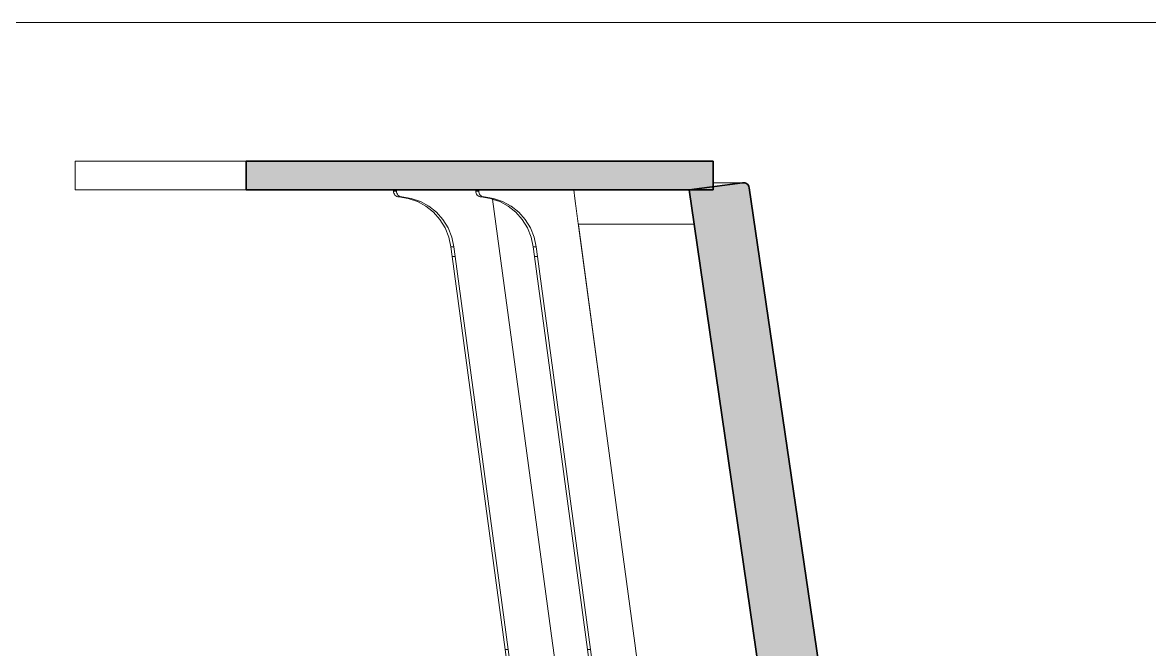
# Model space of a CAD drawing. Header units: millimetres. Extents: x -46169 to 135069, y -86316 to 18123.
# Drawn here: x 115291 to 116265, y -77973 to -77430 of the extents above; entities that cross this region are included whole.
import ezdxf

# ---------------------------------------------------------------- set-up
doc = ezdxf.new("R2010")
doc.units = ezdxf.units.MM
doc.header["$MEASUREMENT"] = 0
doc.linetypes.add('Wipeout_Contour', pattern=[1000, 0, -1000])
doc.layers.add('0_Pen_No__85', color=8, linetype='Continuous', lineweight=20)
doc.layers.add('New_A-35-M_FFE_Fixed_Pen_No__93', color=8, linetype='Continuous', lineweight=13)
doc.layers.add('New_A-35-M_FFE_Fixed', color=7, linetype='Continuous')
doc.layers.add('New_A-35-M_FFE_Fixed_Pen_No__104', color=7, linetype='Continuous', lineweight=15, true_color=0xa6a6a6)
doc.layers.add('New_A-35-M_FFE_Fixed_Pen_No__44', color=7, linetype='Continuous', lineweight=35, true_color=0x444444)

# ---------------------------------------------------------------- blocks, each defined once
blk = doc.blocks.new('Section Elem_96_3', base_point=(188935.42, -81480.18))
at = {"color": 254, "linetype": 'Wipeout_Contour', "lineweight": 0, "ltscale": 556208.299002}
blk.add_wipeout([(115336.3, -77575.01), (115484.28, -77575.01), (115484.28, -77550.01), (115336.3, -77550.01)], dxfattribs=at).dxf.layer = 'New_A-35-M_FFE_Fixed'
at = {"color": 254, "linetype": 'Wipeout_Contour', "lineweight": 0, "ltscale": 557852.434453}
blk.add_wipeout([(115888.03, -77568.79), (115913.47, -77568.79), (115914.48, -77568.75), (115888.03, -77568.75)], dxfattribs=at).dxf.layer = 'New_A-35-M_FFE_Fixed'
at = {"color": 254, "linetype": 'Wipeout_Contour', "lineweight": 0, "ltscale": 556952.610461}
blk.add_wipeout([(115616.15, -77581.08), (115624.37, -77582.3), (115626.96, -77582.3), (115618.74, -77581.08)], dxfattribs=at).dxf.layer = 'New_A-35-M_FFE_Fixed'
at = {"color": 254, "linetype": 'Wipeout_Contour', "lineweight": 0, "ltscale": 557151.59055}
blk.add_wipeout([(115682.85, -77577.03), (115683.11, -77577.94), (115685.7, -77577.94), (115685.44, -77577.03)], dxfattribs=at).dxf.layer = 'New_A-35-M_FFE_Fixed'
at = {"color": 254, "linetype": 'Wipeout_Contour', "lineweight": 0, "ltscale": 557049.822914}
blk.add_wipeout([(115646.17, -77594.21), (115648.76, -77594.21), (115642.19, -77588.96), (115639.61, -77588.96)], dxfattribs=at).dxf.layer = 'New_A-35-M_FFE_Fixed'
at = {"color": 254, "linetype": 'Wipeout_Contour', "lineweight": 0, "ltscale": 557351.250374}
blk.add_wipeout([(115725.54, -77600.55), (115722.95, -77600.55), (115727.42, -77607.79), (115730.01, -77607.79)], dxfattribs=at).dxf.layer = 'New_A-35-M_FFE_Fixed'
at = {"color": 254, "linetype": 'Wipeout_Contour', "lineweight": 0, "ltscale": 557144.466849}
blk.add_wipeout([(115659.45, -77615.72), (115662.04, -77615.72), (115658.83, -77607.79), (115656.25, -77607.79)], dxfattribs=at).dxf.layer = 'New_A-35-M_FFE_Fixed'
at = {"color": 254, "linetype": 'Wipeout_Contour', "lineweight": 0, "ltscale": 557194.735303}
blk.add_wipeout([(115661.3, -77624.09), (115662.44, -77632.53), (115665.03, -77632.53), (115663.89, -77624.09)], dxfattribs=at).dxf.layer = 'New_A-35-M_FFE_Fixed'
at = {"color": 254, "linetype": 'Wipeout_Contour', "lineweight": 0, "ltscale": 557431.152389}
blk.add_wipeout([(115732.48, -77624.09), (115733.62, -77632.53), (115736.21, -77632.53), (115735.07, -77624.09)], dxfattribs=at).dxf.layer = 'New_A-35-M_FFE_Fixed'
at = {"layer": 'New_A-35-M_FFE_Fixed_Pen_No__44', "linetype": 'Continuous'}
for p, q in [((115484.28, -77550.01), (115484.28, -77575.01)), ((115888.03, -77550.01), (115484.28, -77550.01))]:
    blk.add_line(p, q, dxfattribs=at)
at = {"layer": 'New_A-35-M_FFE_Fixed_Pen_No__93', "linetype": 'Continuous'}
for p, q in [((115336.3, -77550.01), (115336.3, -77575.01)), ((115336.3, -77550.01), (115484.28, -77550.01)), ((115336.3, -77575.01), (115484.28, -77575.01))]:
    blk.add_line(p, q, dxfattribs=at)
at = {"color": 254, "linetype": 'Wipeout_Contour', "lineweight": 0, "ltscale": 556935.955274}
blk.add_wipeout([(115615.25, -77580.94), (115616.15, -77581.08), (115618.74, -77581.08), (115617.84, -77580.94)], dxfattribs=at).dxf.layer = 'New_A-35-M_FFE_Fixed'
at = {"color": 254, "linetype": 'Wipeout_Contour', "lineweight": 0, "ltscale": 557158.049394}
blk.add_wipeout([(115683.53, -77578.78), (115684.09, -77579.53), (115686.68, -77579.53), (115686.12, -77578.78)], dxfattribs=at).dxf.layer = 'New_A-35-M_FFE_Fixed'
at = {"color": 254, "linetype": 'Wipeout_Contour', "lineweight": 0, "ltscale": 557016.400671}
blk.add_wipeout([(115639.61, -77588.96), (115642.19, -77588.96), (115634.85, -77584.95), (115632.27, -77584.95)], dxfattribs=at).dxf.layer = 'New_A-35-M_FFE_Fixed'
at = {"color": 254, "linetype": 'Wipeout_Contour', "lineweight": 0, "ltscale": 557082.953946}
blk.add_wipeout([(115651.78, -77600.55), (115654.36, -77600.55), (115648.76, -77594.21), (115646.17, -77594.21)], dxfattribs=at).dxf.layer = 'New_A-35-M_FFE_Fixed'
at = {"color": 254, "linetype": 'Wipeout_Contour', "lineweight": 0, "ltscale": 557319.392072}
blk.add_wipeout([(115719.94, -77594.21), (115717.35, -77594.21), (115722.95, -77600.55), (115725.54, -77600.55)], dxfattribs=at).dxf.layer = 'New_A-35-M_FFE_Fixed'
at = {"color": 254, "linetype": 'Wipeout_Contour', "lineweight": 0, "ltscale": 557380.897016}
blk.add_wipeout([(115730.01, -77607.79), (115727.42, -77607.79), (115730.63, -77615.72), (115733.22, -77615.72)], dxfattribs=at).dxf.layer = 'New_A-35-M_FFE_Fixed'
at = {"color": 254, "linetype": 'Wipeout_Contour', "lineweight": 0, "ltscale": 557171.032817}
blk.add_wipeout([(115659.45, -77615.72), (115661.3, -77624.09), (115663.89, -77624.09), (115662.04, -77615.72)], dxfattribs=at).dxf.layer = 'New_A-35-M_FFE_Fixed'
at = {"color": 254, "linetype": 'Wipeout_Contour', "lineweight": 0, "ltscale": 557897.880796}
blk.add_wipeout([(115736.21, -77632.53), (115733.62, -77632.53), (115779.46, -77972.54), (115782.05, -77972.54)], dxfattribs=at).dxf.layer = 'New_A-35-M_FFE_Fixed'
at = {"color": 254, "linetype": 'Wipeout_Contour', "lineweight": 0, "ltscale": 556910.126533}
blk.add_wipeout([(115611.59, -77575.01), (115611.59, -77576.09), (115614.18, -77576.09), (115614.18, -77575.01)], dxfattribs=at).dxf.layer = 'New_A-35-M_FFE_Fixed'
at = {"color": 254, "linetype": 'Wipeout_Contour', "lineweight": 0, "ltscale": 556983.674288}
blk.add_wipeout([(115632.27, -77584.95), (115634.85, -77584.95), (115626.96, -77582.3), (115624.37, -77582.3)], dxfattribs=at).dxf.layer = 'New_A-35-M_FFE_Fixed'
at = {"color": 254, "linetype": 'Wipeout_Contour', "lineweight": 0, "ltscale": 557168.948544}
blk.add_wipeout([(115685.57, -77580.63), (115686.43, -77580.94), (115689.01, -77580.94), (115688.15, -77580.63)], dxfattribs=at).dxf.layer = 'New_A-35-M_FFE_Fixed'
at = {"color": 254, "linetype": 'Wipeout_Contour', "lineweight": 0, "ltscale": 557114.815473}
blk.add_wipeout([(115656.25, -77607.79), (115658.83, -77607.79), (115654.36, -77600.55), (115651.78, -77600.55)], dxfattribs=at).dxf.layer = 'New_A-35-M_FFE_Fixed'
at = {"color": 254, "linetype": 'Wipeout_Contour', "lineweight": 0, "ltscale": 557407.456882}
blk.add_wipeout([(115735.07, -77624.09), (115733.22, -77615.72), (115730.63, -77615.72), (115732.48, -77624.09)], dxfattribs=at).dxf.layer = 'New_A-35-M_FFE_Fixed'
at = {"color": 254, "linetype": 'Wipeout_Contour', "lineweight": 0, "ltscale": 556918.223433}
blk.add_wipeout([(115614.52, -77577.94), (115611.94, -77577.94), (115612.35, -77578.78), (115614.94, -77578.78)], dxfattribs=at).dxf.layer = 'New_A-35-M_FFE_Fixed'
at = {"color": 254, "linetype": 'Wipeout_Contour', "lineweight": 0, "ltscale": 557165.325698}
blk.add_wipeout([(115684.78, -77580.15), (115685.57, -77580.63), (115688.15, -77580.63), (115687.36, -77580.15)], dxfattribs=at).dxf.layer = 'New_A-35-M_FFE_Fixed'
at = {"color": 254, "linetype": 'Wipeout_Contour', "lineweight": 0, "ltscale": 556921.617083}
blk.add_wipeout([(115614.94, -77578.78), (115612.35, -77578.78), (115612.91, -77579.53), (115615.5, -77579.53)], dxfattribs=at).dxf.layer = 'New_A-35-M_FFE_Fixed'
at = {"color": 254, "linetype": 'Wipeout_Contour', "lineweight": 0, "ltscale": 557172.387775}
blk.add_wipeout([(115689.01, -77580.94), (115686.43, -77580.94), (115687.33, -77581.08), (115689.92, -77581.08)], dxfattribs=at).dxf.layer = 'New_A-35-M_FFE_Fixed'
at = {"color": 254, "linetype": 'Wipeout_Contour', "lineweight": 0, "ltscale": 556928.893689}
blk.add_wipeout([(115613.6, -77580.15), (115614.39, -77580.63), (115616.98, -77580.63), (115616.19, -77580.15)], dxfattribs=at).dxf.layer = 'New_A-35-M_FFE_Fixed'
at = {"color": 254, "linetype": 'Wipeout_Contour', "lineweight": 0, "ltscale": 557189.045214}
blk.add_wipeout([(115687.33, -77581.08), (115695.55, -77582.3), (115698.13, -77582.3), (115689.92, -77581.08)], dxfattribs=at).dxf.layer = 'New_A-35-M_FFE_Fixed'
at = {"color": 254, "linetype": 'Wipeout_Contour', "lineweight": 0, "ltscale": 556932.516386}
blk.add_wipeout([(115614.39, -77580.63), (115615.25, -77580.94), (115617.84, -77580.94), (115616.98, -77580.63)], dxfattribs=at).dxf.layer = 'New_A-35-M_FFE_Fixed'
at = {"color": 254, "linetype": 'Wipeout_Contour', "lineweight": 0, "ltscale": 557154.656184}
blk.add_wipeout([(115685.7, -77577.94), (115683.11, -77577.94), (115683.53, -77578.78), (115686.12, -77578.78)], dxfattribs=at).dxf.layer = 'New_A-35-M_FFE_Fixed'
at = {"color": 254, "linetype": 'Wipeout_Contour', "lineweight": 0, "ltscale": 557220.112325}
blk.add_wipeout([(115695.55, -77582.3), (115703.44, -77584.95), (115706.03, -77584.95), (115698.13, -77582.3)], dxfattribs=at).dxf.layer = 'New_A-35-M_FFE_Fixed'
at = {"color": 254, "linetype": 'Wipeout_Contour', "lineweight": 0, "ltscale": 556925.216752}
blk.add_wipeout([(115615.5, -77579.53), (115612.91, -77579.53), (115613.6, -77580.15), (115616.19, -77580.15)], dxfattribs=at).dxf.layer = 'New_A-35-M_FFE_Fixed'
at = {"color": 254, "linetype": 'Wipeout_Contour', "lineweight": 0, "ltscale": 557161.648812}
blk.add_wipeout([(115686.68, -77579.53), (115684.09, -77579.53), (115684.78, -77580.15), (115687.36, -77580.15)], dxfattribs=at).dxf.layer = 'New_A-35-M_FFE_Fixed'
at = {"color": 254, "linetype": 'Wipeout_Contour', "lineweight": 0, "ltscale": 557286.262662}
blk.add_wipeout([(115710.78, -77588.96), (115717.35, -77594.21), (115719.94, -77594.21), (115713.37, -77588.96)], dxfattribs=at).dxf.layer = 'New_A-35-M_FFE_Fixed'
at = {"color": 254, "linetype": 'Wipeout_Contour', "lineweight": 0, "ltscale": 556912.528012}
blk.add_wipeout([(115614.18, -77576.09), (115611.59, -77576.09), (115611.68, -77577.03), (115614.27, -77577.03)], dxfattribs=at).dxf.layer = 'New_A-35-M_FFE_Fixed'
at = {"color": 254, "linetype": 'Wipeout_Contour', "lineweight": 0, "ltscale": 557148.962143}
blk.add_wipeout([(115682.77, -77576.09), (115682.85, -77577.03), (115685.44, -77577.03), (115685.36, -77576.09)], dxfattribs=at).dxf.layer = 'New_A-35-M_FFE_Fixed'
at = {"color": 254, "linetype": 'Wipeout_Contour', "lineweight": 0, "ltscale": 557252.840389}
blk.add_wipeout([(115706.03, -77584.95), (115703.44, -77584.95), (115710.78, -77588.96), (115713.37, -77588.96)], dxfattribs=at).dxf.layer = 'New_A-35-M_FFE_Fixed'
at = {"color": 254, "linetype": 'Wipeout_Contour', "lineweight": 0, "ltscale": 556915.157185}
blk.add_wipeout([(115611.68, -77577.03), (115611.94, -77577.94), (115614.52, -77577.94), (115614.27, -77577.03)], dxfattribs=at).dxf.layer = 'New_A-35-M_FFE_Fixed'
at = {"color": 254, "linetype": 'Wipeout_Contour', "lineweight": 0, "ltscale": 557146.561595}
blk.add_wipeout([(115685.36, -77575.01), (115682.77, -77575.01), (115682.77, -77576.09), (115685.36, -77576.09)], dxfattribs=at).dxf.layer = 'New_A-35-M_FFE_Fixed'
at = {"color": 254, "linetype": 'Wipeout_Contour', "lineweight": 0, "ltscale": 12449000.35082051}
blk.add_wipeout([(115685.36, -77575.01), (115685.36, -77576.09), (115685.44, -77577.03), (115685.7, -77577.94), (115686.12, -77578.78), (115686.68, -77579.53), (115687.36, -77580.15), (115688.15, -77580.63), (115689.01, -77580.94), (115689.92, -77581.08), (115698.13, -77582.3), (115706.03, -77584.95), (115713.37, -77588.96), (115719.94, -77594.21), (115725.54, -77600.55), (115730.01, -77607.79), (115733.22, -77615.72), (115735.07, -77624.09), (115844.91, -78438.68), (115863.04, -78438.68), (115863.04, -78538.68), (115863.04, -78573.14), (115880.55, -78703.02), (115880.88, -78713.68), (115879.02, -78724.17), (115875.05, -78734.01), (115869.15, -78742.75), (115863.04, -78748.63), (115863.04, -78765.93), (115928.91, -78765.93), (115952.52, -78765.93), (115985.78, -78765.93), (115985.78, -78764.93), (115985.69, -78763.96), (115985.42, -78763.02), (115984.97, -78762.16), (115984.37, -78761.4), (115983.64, -78760.78), (115982.8, -78760.32), (115981.9, -78760.03), (115980.95, -78759.93), (115977.66, -78759.93), (115967.34, -78758.98), (115957.35, -78756.13), (115948.01, -78751.49), (115939.62, -78745.2), (115932.44, -78737.46), (115926.71, -78728.53), (115922.61, -78718.68), (115920.26, -78708.23), (115888.89, -78475.55), (115888.65, -78469.8), (115889.48, -78464.12), (115891.34, -78458.7), (115894.16, -78453.75), (115897.85, -78449.44), (115902.26, -78445.95), (115907.23, -78443.38), (115912.58, -78441.85), (115922.27, -78440.21), (115931.95, -78438.54), (115941.63, -78436.84), (115948.1, -78435.68), (115948.26, -78431.65), (115948.43, -78426.97), (115948.59, -78422.3), (115948.73, -78417.62), (115948.85, -78412.94), (115948.96, -78408.27), (115949.06, -78403.59), (115949.14, -78398.91), (115949.19, -78395.29), (115949.23, -78391.66), (115949.27, -78388.04), (115949.29, -78384.41), (115949.31, -78380.79), (115949.32, -78377.16), (115949.31, -78373.54), (115949.3, -78369.91), (115899.86, -78369.91), (115894.7, -78369.43), (115889.7, -78368.01), (115885.03, -78365.69), (115880.84, -78362.54), (115877.25, -78358.67), (115874.38, -78354.21), (115872.33, -78349.28), (115871.16, -78344.06), (115767.46, -77575.01)], dxfattribs=at).dxf.layer = 'New_A-35-M_FFE_Fixed'
at = {"color": 254, "linetype": 'Wipeout_Contour', "lineweight": 0, "ltscale": 418380.179512}
blk.add_wipeout([(115888.03, -77572.22), (115913.47, -77568.79), (115888.03, -77568.79)], dxfattribs=at).dxf.layer = 'New_A-35-M_FFE_Fixed'
at = {"color": 254, "linetype": 'Wipeout_Contour', "lineweight": 0, "ltscale": 557628.370586}
blk.add_wipeout([(115867.33, -77575.01), (115767.46, -77575.01), (115771.47, -77604.72), (115871.62, -77604.72)], dxfattribs=at).dxf.layer = 'New_A-35-M_FFE_Fixed'
at = {"color": 254, "linetype": 'Wipeout_Contour', "lineweight": 0, "ltscale": 557661.613515}
blk.add_wipeout([(115665.03, -77632.53), (115662.44, -77632.53), (115708.29, -77972.54), (115710.88, -77972.54)], dxfattribs=at).dxf.layer = 'New_A-35-M_FFE_Fixed'
at = {"color": 254, "linetype": 'Wipeout_Contour', "lineweight": 0, "ltscale": 558979.231175}
blk.add_wipeout([(115779.46, -77972.54), (115842.32, -78438.68), (115844.91, -78438.68), (115782.05, -77972.54)], dxfattribs=at).dxf.layer = 'New_A-35-M_FFE_Fixed'
at = {"layer": 'New_A-35-M_FFE_Fixed_Pen_No__44', "linetype": 'Continuous'}
blk.add_line((115888.03, -77550.01), (115888.03, -77575.01), dxfattribs=at)
at = {"layer": 'New_A-35-M_FFE_Fixed_Pen_No__93', "linetype": 'Continuous'}
for p, q in [((115914.48, -77568.75), (115888.03, -77568.75)), ((115913.47, -77568.79), (115888.03, -77568.79))]:
    blk.add_line(p, q, dxfattribs=at)
at = {"color": 254, "linetype": 'Wipeout_Contour', "lineweight": 0, "ltscale": 558665.642811}
blk.add_wipeout([(115771.47, -77604.72), (115871.15, -78343.98), (115979.05, -78343.98), (115871.62, -77604.72)], dxfattribs=at).dxf.layer = 'New_A-35-M_FFE_Fixed'
at = {"layer": 'New_A-35-M_FFE_Fixed_Pen_No__104', "linetype": 'Continuous'}
blk.add_hatch(color=256, dxfattribs=at).paths.add_polyline_path([(115919.07, -77572.09), (115918.65, -77571.2), (115918.05, -77570.41), (115917.3, -77569.75), (115916.44, -77569.24), (115915.48, -77568.9), (115914.48, -77568.75), (115913.47, -77568.79), (115867.33, -77575.01), (115871.62, -77604.72), (115979.05, -78343.98), (116025.2, -78337.76), (116026.17, -78337.53), (116027.09, -78337.13), (116027.9, -78336.56), (116028.59, -78335.85), (116029.12, -78335.03), (116029.47, -78334.12), (116029.64, -78333.16), (116029.62, -78332.19), (116028.9, -78325.21), (116028.51, -78318.19), (116028.47, -78311.17), (116028.76, -78304.16), (116029.4, -78297.16), (116030.37, -78290.2), (116031.67, -78283.29), (116033.31, -78276.45), (116037.74, -78256.39), (116040.45, -78236.04), (116041.42, -78215.55), (116040.66, -78195.04), (116038.15, -78174.67), (116033.93, -78154.56), (116028.02, -78134.86), (116020.45, -78115.69), (116013.3, -78101.71), (116006.78, -78087.45), (116000.88, -78072.93), (115995.63, -78058.19), (115991.03, -78043.24), (115987.1, -78028.12), (115983.83, -78012.85), (115981.24, -77997.46), (115919.31, -77573.05)])
at = {"layer": 'New_A-35-M_FFE_Fixed_Pen_No__44', "linetype": 'Continuous', "flags": 128}
for points in [[(115981.24, -77997.46), (115919.31, -77573.05), (115919.07, -77572.09), (115918.65, -77571.2), (115918.05, -77570.41), (115917.3, -77569.75), (115916.44, -77569.24), (115915.48, -77568.9), (115914.48, -77568.75), (115913.47, -77568.79), (115867.33, -77575.01)], [(115867.33, -77575.01), (115871.62, -77604.72), (115979.05, -78343.98)]]:
    blk.add_lwpolyline(points, dxfattribs=at)
at = {"color": 254, "linetype": 'Wipeout_Contour', "lineweight": 0, "ltscale": 4596998.794006968}
blk.add_wipeout([(115682.77, -77575.01), (115614.18, -77575.01), (115614.18, -77576.09), (115614.27, -77577.03), (115614.52, -77577.94), (115614.94, -77578.78), (115615.5, -77579.53), (115616.19, -77580.15), (115616.98, -77580.63), (115617.84, -77580.94), (115618.74, -77581.08), (115626.96, -77582.3), (115634.85, -77584.95), (115642.19, -77588.96), (115648.76, -77594.21), (115654.36, -77600.55), (115658.83, -77607.79), (115662.04, -77615.72), (115663.89, -77624.09), (115773.73, -78438.68), (115812.74, -78438.68), (115698.55, -77591.78), (115697.35, -77582.9), (115695.55, -77582.3), (115687.33, -77581.08), (115686.43, -77580.94), (115685.57, -77580.63), (115684.78, -77580.15), (115684.09, -77579.53), (115683.53, -77578.78), (115683.11, -77577.94), (115682.85, -77577.03), (115682.77, -77576.09)], dxfattribs=at).dxf.layer = 'New_A-35-M_FFE_Fixed'
at = {"layer": 'New_A-35-M_FFE_Fixed_Pen_No__104', "linetype": 'Continuous'}
blk.add_hatch(color=256, dxfattribs=at).paths.add_polyline_path([(115484.28, -77575.01), (115888.03, -77575.01), (115888.03, -77550.01), (115484.28, -77550.01)])
at = {"layer": 'New_A-35-M_FFE_Fixed_Pen_No__44', "linetype": 'Continuous'}
blk.add_line((115888.03, -77575.01), (115484.28, -77575.01), dxfattribs=at)
at = {"layer": 'New_A-35-M_FFE_Fixed_Pen_No__93', "linetype": 'Continuous'}
for p, q in [((115611.59, -77576.09), (115611.59, -77575.01)), ((115611.68, -77577.03), (115611.59, -77576.09)), ((115611.59, -77576.09), (115614.18, -77576.09)), ((115611.94, -77577.94), (115611.68, -77577.03)), ((115612.35, -77578.78), (115611.94, -77577.94)), ((115612.91, -77579.53), (115612.35, -77578.78)), ((115613.6, -77580.15), (115612.91, -77579.53)), ((115614.39, -77580.63), (115613.6, -77580.15)), ((115614.18, -77576.09), (115614.18, -77575.01)), ((115614.27, -77577.03), (115614.18, -77576.09)), ((115614.52, -77577.94), (115614.27, -77577.03)), ((115615.25, -77580.94), (115614.39, -77580.63)), ((115614.94, -77578.78), (115614.52, -77577.94)), ((115615.5, -77579.53), (115614.94, -77578.78)), ((115616.15, -77581.08), (115615.25, -77580.94)), ((115616.19, -77580.15), (115615.5, -77579.53)), ((115624.37, -77582.3), (115616.15, -77581.08)), ((115616.15, -77581.08), (115618.74, -77581.08)), ((115616.98, -77580.63), (115616.19, -77580.15)), ((115617.84, -77580.94), (115616.98, -77580.63)), ((115618.74, -77581.08), (115617.84, -77580.94)), ((115626.96, -77582.3), (115618.74, -77581.08)), ((115632.27, -77584.95), (115624.37, -77582.3)), ((115634.85, -77584.95), (115626.96, -77582.3)), ((115682.77, -77575.01), (115682.77, -77576.09)), ((115682.77, -77576.09), (115682.85, -77577.03)), ((115685.36, -77576.09), (115682.77, -77576.09)), ((115682.85, -77577.03), (115683.11, -77577.94)), ((115683.11, -77577.94), (115683.53, -77578.78)), ((115683.53, -77578.78), (115684.09, -77579.53)), ((115684.09, -77579.53), (115684.78, -77580.15)), ((115684.78, -77580.15), (115685.57, -77580.63)), ((115685.36, -77575.01), (115685.36, -77576.09)), ((115685.36, -77576.09), (115685.44, -77577.03)), ((115685.44, -77577.03), (115685.7, -77577.94)), ((115685.57, -77580.63), (115686.43, -77580.94)), ((115685.7, -77577.94), (115686.12, -77578.78)), ((115686.12, -77578.78), (115686.68, -77579.53)), ((115686.43, -77580.94), (115687.33, -77581.08)), ((115686.68, -77579.53), (115687.36, -77580.15)), ((115689.92, -77581.08), (115687.33, -77581.08)), ((115687.36, -77580.15), (115688.15, -77580.63)), ((115688.15, -77580.63), (115689.01, -77580.94)), ((115689.01, -77580.94), (115689.92, -77581.08)), ((115639.61, -77588.96), (115632.27, -77584.95)), ((115642.19, -77588.96), (115634.85, -77584.95)), ((115646.17, -77594.21), (115639.61, -77588.96)), ((115648.76, -77594.21), (115642.19, -77588.96)), ((115651.78, -77600.55), (115646.17, -77594.21)), ((115654.36, -77600.55), (115648.76, -77594.21)), ((115656.25, -77607.79), (115651.78, -77600.55)), ((115658.83, -77607.79), (115654.36, -77600.55)), ((115659.45, -77615.72), (115656.25, -77607.79)), ((115662.04, -77615.72), (115658.83, -77607.79)), ((115661.3, -77624.09), (115659.45, -77615.72)), ((115663.89, -77624.09), (115662.04, -77615.72)), ((115662.44, -77632.53), (115661.3, -77624.09)), ((115661.3, -77624.09), (115663.89, -77624.09)), ((115662.44, -77632.53), (115665.03, -77632.53)), ((115665.03, -77632.53), (115663.89, -77624.09))]:
    blk.add_line(p, q, dxfattribs=at)
at = {"color": 254, "linetype": 'Wipeout_Contour', "lineweight": 0, "ltscale": 1533582.432958097}
blk.add_wipeout([(115703.44, -77584.95), (115697.35, -77582.9), (115698.55, -77591.78), (115799.98, -78344.06), (115829.56, -78344.06), (115732.48, -77624.09), (115730.63, -77615.72), (115727.42, -77607.79), (115722.95, -77600.55), (115717.35, -77594.21), (115710.78, -77588.96)], dxfattribs=at).dxf.layer = 'New_A-35-M_FFE_Fixed'
at = {"layer": 'New_A-35-M_FFE_Fixed_Pen_No__93', "linetype": 'Continuous'}
for p, q in [((115687.33, -77581.08), (115695.55, -77582.3)), ((115689.92, -77581.08), (115698.13, -77582.3)), ((115695.55, -77582.3), (115703.44, -77584.95)), ((115697.35, -77582.9), (115722.69, -77770.85)), ((115698.13, -77582.3), (115706.03, -77584.95)), ((115768.46, -77582.44), (115767.46, -77575.01)), ((115793.87, -77770.85), (115768.46, -77582.44)), ((115703.44, -77584.95), (115710.78, -77588.96)), ((115706.03, -77584.95), (115713.37, -77588.96)), ((115710.78, -77588.96), (115717.35, -77594.21)), ((115713.37, -77588.96), (115719.94, -77594.21)), ((115717.35, -77594.21), (115722.95, -77600.55)), ((115719.94, -77594.21), (115725.54, -77600.55)), ((115722.95, -77600.55), (115727.42, -77607.79)), ((115725.54, -77600.55), (115730.01, -77607.79)), ((115727.42, -77607.79), (115730.63, -77615.72)), ((115730.01, -77607.79), (115733.22, -77615.72)), ((115871.62, -77604.72), (115771.46, -77604.72)), ((115730.63, -77615.72), (115732.48, -77624.09)), ((115733.22, -77615.72), (115735.07, -77624.09)), ((115708.29, -77972.54), (115662.44, -77632.53)), ((115710.88, -77972.54), (115665.03, -77632.53)), ((115735.07, -77624.09), (115732.48, -77624.09)), ((115732.48, -77624.09), (115733.62, -77632.53)), ((115736.21, -77632.53), (115733.62, -77632.53)), ((115733.62, -77632.53), (115779.46, -77972.54)), ((115735.07, -77624.09), (115736.21, -77632.53)), ((115736.21, -77632.53), (115782.05, -77972.54)), ((115722.69, -77770.85), (115749.14, -77967.01)), ((115820.32, -77967.01), (115793.87, -77770.85)), ((115771.14, -78438.68), (115708.29, -77972.54)), ((115708.29, -77972.54), (115710.88, -77972.54)), ((115773.73, -78438.68), (115710.88, -77972.54)), ((115749.14, -77967.01), (115793.77, -78297.95)), ((115782.05, -77972.54), (115779.46, -77972.54)), ((115779.46, -77972.54), (115842.32, -78438.68)), ((115782.05, -77972.54), (115844.91, -78438.68)), ((115864.94, -78297.95), (115820.32, -77967.01))]:
    blk.add_line(p, q, dxfattribs=at)
blk = doc.blocks.new('I-08 Lecture Theatre Elevation_STORY_MARKER', base_point=(188935.42, -81480.18))
at = {"layer": '0_Pen_No__85', "linetype": 'Continuous'}
blk.add_line((109406.88, -77430.18), (130811.57, -77430.18), dxfattribs=at)

msp = doc.modelspace()

# ---------------------------------------------------------------- block references
at = {"layer": 'New_A-35-M_FFE_Fixed'}
msp.add_blockref('Section Elem_96_3', (188935.42, -81480.18), dxfattribs=at)

# ---------------------------------------------------------------- next in the draw order: block references
at = {"linetype": 'Continuous', "lineweight": 0}
msp.add_blockref('I-08 Lecture Theatre Elevation_STORY_MARKER', (188935.42, -81480.18), dxfattribs=at)

doc.saveas('drawing.dxf')
